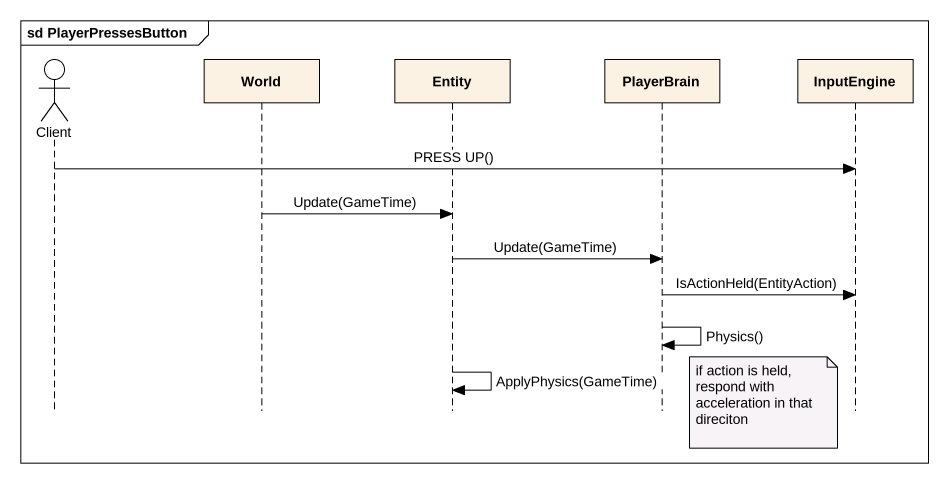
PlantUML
@startuml
mainframe sd PlayerPressesButton
hide footbox
actor Client
participant World
participant "Entity" as Entity_
participant PlayerBrain
participant InputEngine

Client -> InputEngine : PRESS UP()
World -> Entity_ : Update(GameTime)
Entity_ -> PlayerBrain : Update(GameTime)
PlayerBrain -> InputEngine : IsActionHeld(EntityAction)
PlayerBrain -> PlayerBrain : Physics()
Entity_ -> Entity_ : ApplyPhysics(GameTime)
note left of InputEngine : if action is held, respond with acceleration in that direciton
@enduml
